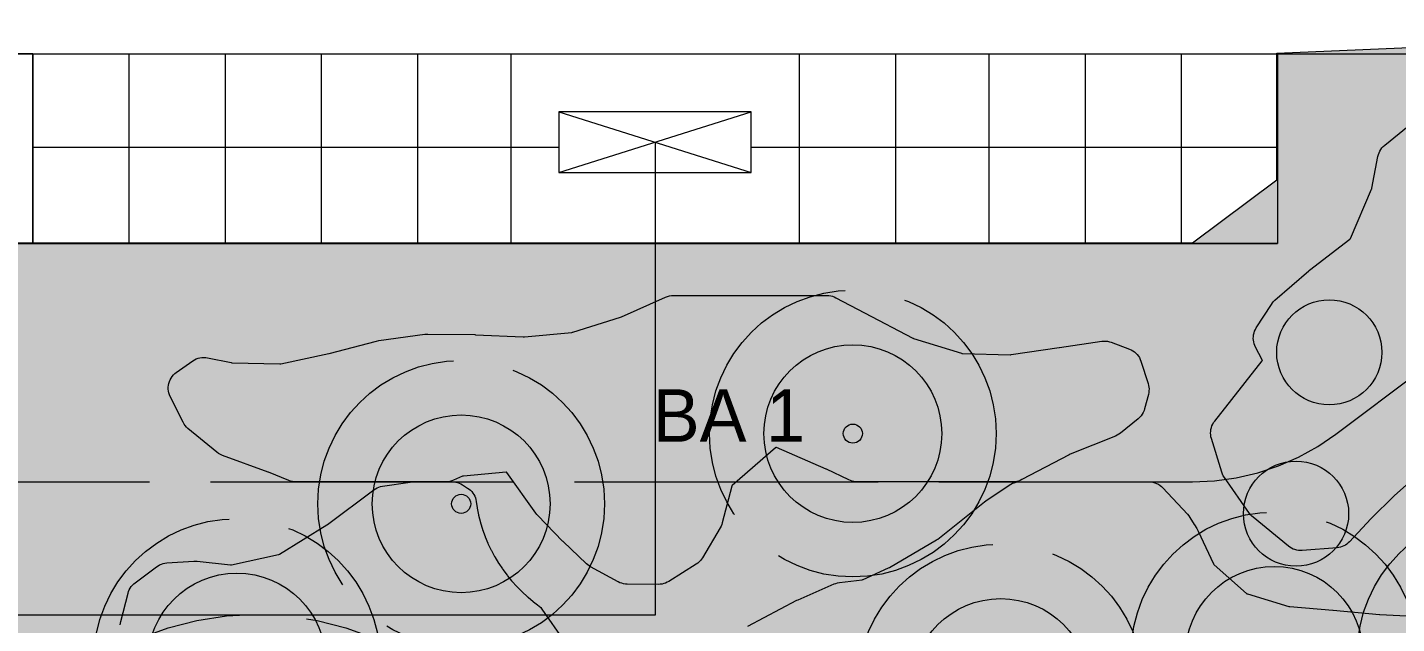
# Model space of a CAD drawing. Header units: metres. Extents: x 1 to 213, y 1 to 147.
# Drawn here: x 85.92 to 91.65, y 51.63 to 54.13 of the extents above; entities that cross this region are included whole.
import ezdxf

# ---------------------------------------------------------------- set-up
doc = ezdxf.new("R2010")
doc.units = ezdxf.units.M
doc.linetypes.add('DASHED', pattern=[1.524, 1.27, -0.254])
doc.layers.get('0').update_dxf_attribs({"lineweight": 0, "plot": 0})
for name, color, linetype, lineweight, plot in [('00-BASE-ARQUITECTURA', 8, 'Continuous', 0, False), ('PJ-ARBUSTOS', 82, 'Continuous', 0, False), ('PJ-COPA-ADULTA', 8, 'DASHED', 0, False), ('PJ-ETIQUETAS', 7, 'Continuous', 0, False), ('PJ-GRAVILLA', 42, 'Continuous', 0, False), ('PJ-HERBACEAS', 212, 'Continuous', 0, False), ('PJ-LIMITE-JARDIN', 7, 'Continuous', 0, False), ('PJ-MASAS', 92, 'Continuous', 0, False), ('PJ-MASAS-RELLENO', 92, 'Continuous', 0, False), ('PJ-RIEGO-SECTORES', 5, 'Continuous', 0, False), ('PJ-VISIBILIDAD', 1, 'DASHED', 0, False)]:
    doc.layers.add(name, color=color, linetype=linetype, lineweight=lineweight, plot=plot)

# ---------------------------------------------------------------- blocks, each defined once
blk = doc.blocks.new('PJ_FL')
for radius in [0.372, 0.04]:
    blk.add_circle((0, 0), radius)
for tag, p, height in [('CODIGO', (0.15, 0.15), 0.2), ('ESPECIE', (0.15, -0.1), 0.15), ('ZONA', (0.15, -0.3), 0.15)]:
    blk.add_attdef(tag, p, '', height=height)
blk = doc.blocks.new('PJ_AM')
blk.add_circle((0, 0), 0.22)
for tag, p, height in [('CODIGO', (0.15, 0.15), 0.2), ('ESPECIE', (0.15, -0.1), 0.15), ('ZONA', (0.15, -0.3), 0.15)]:
    blk.add_attdef(tag, p, '', height=height)
blk = doc.blocks.new('PJ_BA')
for radius in [0.372, 0.04]:
    blk.add_circle((0, 0), radius)
for tag, p, height in [('CODIGO', (0.15, 0.15), 0.2), ('ESPECIE', (0.15, -0.1), 0.15), ('ZONA', (0.15, -0.3), 0.15)]:
    blk.add_attdef(tag, p, '', height=height)

msp = doc.modelspace()

# ---------------------------------------------------------------- hatches: boundary and pattern name
at = {"layer": 'PJ-GRAVILLA'}
h = msp.add_hatch(dxfattribs=at)
h.set_pattern_fill('GRAVEL', scale=0.03)
h.paths.add_polyline_path([(77.6993, 54.0632), (78.7135, 54.0191), (78.7135, 53.4899), (79.0663, 53.2253), (90.7961, 53.2253), (91.1489, 53.4899), (91.1489, 54.0191), (92.1631, 54.0632), (94.1034, 54.0632), (95.6468, 53.6663), (97.0579, 52.6962), (98.1163, 51.3291), (101.2913, 42.642), (101.0708, 42.4656), (70.5996, 42.4656), (70.5555, 42.8184), (70.8201, 43.568), (73.8187, 51.3732), (74.6125, 52.4757), (75.4503, 53.1812), (76.3764, 53.7104), (77.6993, 54.0632)])
at = {"layer": 'PJ-MASAS-RELLENO'}
for points in [[(91.0883, 52.7339), (91.0876, 52.7356), (91.0594, 52.7893), (91.0561, 52.7962), (91.0536, 52.8034), (91.0517, 52.8108), (91.0506, 52.8184), (91.0502, 52.826), (91.0505, 52.8337), (91.0516, 52.8413), (91.0533, 52.8487), (91.0558, 52.8559), (91.059, 52.8629), (91.0628, 52.8696), (91.1256, 52.9679), (91.13, 52.9741), (91.135, 52.9799), (91.1404, 52.9852), (91.2819, 53.1086), (91.2857, 53.1117), (91.4542, 53.2415), (91.4557, 53.2428), (91.4566, 53.2446), (91.5453, 53.4499), (91.5461, 53.4519), (91.5466, 53.4541), (91.5718, 53.5874), (91.5737, 53.5952), (91.5763, 53.6027), (91.5797, 53.61), (91.5838, 53.6168), (91.5885, 53.6233), (91.5939, 53.6292), (91.5998, 53.6345), (91.7357, 53.7454), (91.7423, 53.7503), (91.7495, 53.7545), (91.8823, 53.8233), (91.8902, 53.8269), (91.8985, 53.8296), (91.907, 53.8314), (91.9156, 53.8322), (92.1662, 53.8431), (92.1697, 53.8432), (92.5675, 53.8432), (92.5754, 53.8428), (92.5832, 53.8416), (92.5908, 53.8397), (92.5983, 53.837), (92.6054, 53.8336), (92.7489, 53.7565), (92.75, 53.7559), (92.9488, 53.6572), (92.9506, 53.6564), (92.9525, 53.6558), (93.15, 53.6038), (93.1517, 53.6034), (93.1535, 53.6033), (93.35, 53.6041), (93.3557, 53.6045), (93.5526, 53.6336), (93.5555, 53.634), (93.7495, 53.6556), (93.7608, 53.656), (93.947, 53.6502), (93.9562, 53.6494), (93.9653, 53.6475), (94.1282, 53.6037), (94.1321, 53.6025), (94.3197, 53.5416), (94.3219, 53.541), (94.324, 53.5407), (94.5229, 53.5225), (94.5247, 53.5224), (94.5266, 53.5225), (94.7075, 53.5392), (94.7149, 53.5396), (94.7223, 53.5392), (94.7296, 53.5382), (94.7368, 53.5365), (94.7438, 53.5342), (94.7506, 53.5312), (94.757, 53.5276), (94.7631, 53.5234), (94.9275, 53.3994), (94.9336, 53.3943), (94.9391, 53.3886), (94.9441, 53.3825), (94.9484, 53.3758), (94.9521, 53.3688), (94.955, 53.3614), (94.9572, 53.3538), (94.9586, 53.3459), (94.9859, 53.1379), (94.9866, 53.1298), (94.9864, 53.1218), (94.9854, 53.1137), (94.9836, 53.1059), (94.981, 53.0982), (94.9022, 52.8977), (94.899, 52.8907), (94.8952, 52.884), (94.8907, 52.8777), (94.8857, 52.8718), (94.8801, 52.8665), (94.874, 52.8617), (94.8675, 52.8576), (94.8607, 52.8541), (94.8535, 52.8512), (94.8461, 52.8491), (94.8385, 52.8477), (94.8308, 52.847), (94.8231, 52.8471), (94.8154, 52.8479), (94.8078, 52.8495), (94.7675, 52.8599), (94.7656, 52.8603), (94.7616, 52.8611), (94.7597, 52.8614), (94.7593, 52.8604), (94.7588, 52.8586), (94.7579, 52.8543), (94.7574, 52.8524), (94.7377, 52.7735), (94.7366, 52.7697), (94.7292, 52.7453), (94.728, 52.7415), (94.7206, 52.7209), (94.7174, 52.7133), (94.7134, 52.706), (94.7087, 52.6992), (94.7034, 52.6929), (94.6257, 52.6109), (94.6188, 52.6044), (94.6112, 52.5988), (94.4346, 52.484), (94.4307, 52.4816), (94.2621, 52.3854), (94.2617, 52.3852), (94.105, 52.2929), (94.0975, 52.289), (93.9413, 52.218), (93.9342, 52.2152), (93.927, 52.2131), (93.9195, 52.2117), (93.7602, 52.1889), (93.7526, 52.1882), (93.7451, 52.1882), (93.7375, 52.1889), (93.7301, 52.1904), (93.5761, 52.2274), (93.5682, 52.2298), (93.5605, 52.233), (93.5532, 52.237), (93.4122, 52.3231), (93.4046, 52.3284), (93.2736, 52.4312), (93.2707, 52.4333), (93.1283, 52.5254), (93.1261, 52.5267), (92.9555, 52.622), (92.9504, 52.6251), (92.9455, 52.6286), (92.7726, 52.7625), (92.766, 52.7683), (92.76, 52.7747), (92.7548, 52.7817), (92.6976, 52.8684), (92.6932, 52.8759), (92.6897, 52.8839), (92.687, 52.8922), (92.6853, 52.9007), (92.679, 52.9434), (92.6785, 52.9473), (92.676, 52.9726), (92.6757, 52.9766), (92.6719, 53.0546), (92.6717, 53.0566), (92.6713, 53.0608), (92.671, 53.0627), (92.6691, 53.0629), (92.6648, 53.0631), (92.6628, 53.0632), (92.4027, 53.0632), (92.3956, 53.0635), (92.3884, 53.0645), (92.3814, 53.0661), (92.3746, 53.0683), (92.3313, 53.0845), (92.3308, 53.0847), (92.1328, 53.1562), (92.131, 53.1568), (92.1291, 53.1566), (91.9357, 53.1284), (91.9339, 53.1281), (91.9328, 53.1266), (91.8271, 52.9646), (91.826, 52.9628), (91.8253, 52.9607), (91.7746, 52.7653), (91.7742, 52.7634), (91.775, 52.7616), (91.8471, 52.6068), (91.8502, 52.599), (91.8525, 52.5909), (91.854, 52.5825), (91.8545, 52.5741), (91.8542, 52.5657), (91.8411, 52.4232), (91.84, 52.4155), (91.8381, 52.4079), (91.8355, 52.4005), (91.8323, 52.3934), (91.8283, 52.3867), (91.7525, 52.2711), (91.7484, 52.2654), (91.7439, 52.2601), (91.7389, 52.2553), (91.6406, 52.1675), (91.6391, 52.1662), (91.5431, 52.0715), (91.542, 52.0703), (91.4527, 51.9747), (91.4474, 51.9696), (91.4417, 51.9649), (91.4355, 51.9608), (91.429, 51.9573), (91.4222, 51.9544), (91.4151, 51.9521), (91.4079, 51.9505), (91.4005, 51.9496), (91.2545, 51.938), (91.2468, 51.9378), (91.2392, 51.9383), (91.2316, 51.9395), (91.2242, 51.9415), (91.2171, 51.9441), (91.2102, 51.9474), (91.2036, 51.9514), (91.1975, 51.9559), (91.0492, 52.0775), (91.0438, 52.0823), (91.0389, 52.0876), (91.0344, 52.0934), (90.929, 52.2433), (90.9245, 52.2505), (90.9208, 52.258), (90.918, 52.266), (90.875, 52.4068), (90.8731, 52.4143), (90.8719, 52.4219), (90.8715, 52.4295), (90.8718, 52.4372), (90.8729, 52.4449), (90.8746, 52.4523), (90.8771, 52.4596), (90.8803, 52.4666), (90.8841, 52.4733), (90.8886, 52.4796), (91.0873, 52.7324), (91.0883, 52.7339)], [(86.7737, 52.7244), (86.7755, 52.7241), (86.7772, 52.724), (86.9768, 52.7189), (86.9791, 52.7189), (86.9815, 52.7193), (87.182, 52.7625), (87.1837, 52.7629), (87.382, 52.8147), (87.3912, 52.8166), (87.5843, 52.8433), (87.5903, 52.8439), (87.5963, 52.8441), (87.7927, 52.8415), (87.7952, 52.8414), (87.9949, 52.8324), (88.0004, 52.8326), (88.1993, 52.8511), (88.2013, 52.8514), (88.2034, 52.8519), (88.4028, 52.9143), (88.4072, 52.916), (88.5908, 52.9983), (88.5986, 53.0014), (88.6068, 53.0035), (88.6151, 53.0049), (88.6235, 53.0053), (89.2665, 53.0053), (89.2742, 53.0049), (89.2819, 53.0038), (89.2894, 53.002), (89.2967, 52.9994), (89.3037, 52.9961), (89.4235, 52.9332), (89.6256, 52.8269), (89.6273, 52.8261), (89.629, 52.8255), (89.8292, 52.7635), (89.831, 52.7631), (89.8328, 52.7629), (90.0329, 52.7576), (90.0347, 52.7576), (90.0364, 52.7578), (90.2382, 52.7881), (90.2386, 52.7881), (90.416, 52.8138), (90.424, 52.8146), (90.432, 52.8145), (90.44, 52.8137), (90.4478, 52.812), (90.4555, 52.8096), (90.5316, 52.7811), (90.539, 52.7779), (90.546, 52.774), (90.5526, 52.7695), (90.5587, 52.7642), (90.5642, 52.7584), (90.5691, 52.7521), (90.5734, 52.7453), (90.5769, 52.7381), (90.5798, 52.7306), (90.6101, 52.6363), (90.612, 52.629), (90.6133, 52.6215), (90.6139, 52.614), (90.6137, 52.6064), (90.6128, 52.5989), (90.6113, 52.5915), (90.5955, 52.5314), (90.5929, 52.5234), (90.5895, 52.5157), (90.5854, 52.5084), (90.5805, 52.5016), (90.5749, 52.4954), (90.5687, 52.4897), (90.4944, 52.4291), (90.4879, 52.4243), (90.481, 52.4202), (90.4737, 52.4169), (90.2838, 52.3405), (90.2801, 52.3388), (90.0821, 52.2345), (90.075, 52.2313), (90.0677, 52.2287), (90.0602, 52.2268), (90.0525, 52.2257), (90.0448, 52.2253), (89.3928, 52.2253), (89.3857, 52.2256), (89.3786, 52.2266), (89.3717, 52.2282), (89.3649, 52.2304), (89.3583, 52.2331), (89.2641, 52.2782), (89.2627, 52.2788), (89.0545, 52.3684), (89.0526, 52.3691), (89.0511, 52.3679), (88.8703, 52.2101), (88.8689, 52.2087), (88.8683, 52.2068), (88.8284, 52.0536), (88.8262, 52.0465), (88.8234, 52.0396), (88.8199, 52.0331), (88.7458, 51.9078), (88.7417, 51.9014), (88.7369, 51.8955), (88.7316, 51.89), (88.7258, 51.8851), (88.7195, 51.8807), (88.6044, 51.8084), (88.5979, 51.8047), (88.591, 51.8016), (88.5838, 51.7992), (88.5765, 51.7975), (88.569, 51.7965), (88.5614, 51.7962), (88.4307, 51.7969), (88.4228, 51.7974), (88.415, 51.7986), (88.4074, 51.8005), (88.4, 51.8032), (88.3929, 51.8067), (88.277, 51.8698), (88.271, 51.8734), (88.2654, 51.8775), (88.2601, 51.8821), (88.162, 51.9753), (88.1597, 51.9776), (88.0559, 52.0845), (88.0518, 52.0891), (88.048, 52.094), (87.9269, 52.2651), (87.9258, 52.2666), (87.9239, 52.2665), (87.7456, 52.2496), (87.7435, 52.2493), (87.7416, 52.2485), (87.7039, 52.232), (87.6962, 52.2291), (87.6882, 52.227), (87.6801, 52.2257), (87.6718, 52.2253), (87.045, 52.2253), (87.0373, 52.2257), (87.0297, 52.2268), (87.0222, 52.2286), (87.0149, 52.2312), (86.9294, 52.2658), (86.928, 52.2663), (86.7367, 52.3359), (86.7284, 52.3395), (86.7205, 52.344), (86.7132, 52.3493), (86.5927, 52.4486), (86.5866, 52.4543), (86.581, 52.4606), (86.5762, 52.4674), (86.572, 52.4747), (86.5184, 52.5822), (86.5152, 52.5897), (86.5127, 52.5974), (86.511, 52.6053), (86.5102, 52.6134), (86.5101, 52.6215), (86.5109, 52.6296), (86.5125, 52.6375), (86.5148, 52.6453), (86.518, 52.6527), (86.5219, 52.6598), (86.5265, 52.6665), (86.5317, 52.6727), (86.5376, 52.6783), (86.5439, 52.6833), (86.6128, 52.7318), (86.6197, 52.7362), (86.627, 52.7398), (86.6347, 52.7427), (86.6426, 52.7447), (86.6506, 52.746), (86.6588, 52.7464), (86.6669, 52.746), (86.675, 52.7448), (86.7737, 52.7244)], [(86.3132, 51.5968), (86.3112, 51.6041), (86.3099, 51.6115), (86.3093, 51.619), (86.3094, 51.6266), (86.3102, 51.6341), (86.3117, 51.6414), (86.3418, 51.7588), (86.344, 51.7662), (86.347, 51.7734), (86.3507, 51.7802), (86.355, 51.7866), (86.3599, 51.7926), (86.3654, 51.7981), (86.3713, 51.803), (86.4609, 51.8701), (86.4673, 51.8744), (86.4741, 51.8781), (86.4812, 51.8811), (86.4885, 51.8834), (86.4961, 51.885), (86.5037, 51.8859), (86.6174, 51.8933), (86.6244, 51.8934), (86.6314, 51.893), (86.77, 51.8776), (86.7721, 51.8775), (86.7742, 51.8778), (86.9712, 51.9205), (86.9734, 51.9211), (86.9754, 51.9222), (87.1733, 52.0448), (87.1762, 52.0468), (87.3704, 52.1919), (87.3769, 52.1963), (87.3838, 52.2001), (87.3911, 52.2031), (87.3986, 52.2054), (87.4064, 52.207), (87.5221, 52.2244), (87.5281, 52.2251), (87.5341, 52.2253), (87.6984, 52.2253), (87.7059, 52.225), (87.7134, 52.2239), (87.7208, 52.2221), (87.7279, 52.2197), (87.7348, 52.2165), (87.7414, 52.2128), (87.7625, 52.1993), (87.7687, 52.1949), (87.7745, 52.19), (87.7798, 52.1845), (87.7845, 52.1785), (87.7887, 52.1721), (87.7922, 52.1654), (87.795, 52.1583), (87.7972, 52.151), (87.7987, 52.1436), (87.8027, 52.1166), (87.803, 52.1147), (87.8084, 52.0878), (87.8088, 52.0858), (87.8163, 52.0557), (87.8169, 52.0538), (87.8248, 52.0275), (87.8255, 52.0257), (87.8359, 51.9964), (87.8366, 51.9946), (87.8471, 51.9692), (87.8479, 51.9674), (87.8612, 51.9393), (87.8621, 51.9376), (87.8751, 51.9134), (87.876, 51.9116), (87.892, 51.885), (87.893, 51.8834), (87.9083, 51.8605), (87.9094, 51.8589), (87.9279, 51.834), (87.9291, 51.8324), (87.9466, 51.8112), (87.9479, 51.8097), (87.9687, 51.7867), (87.9701, 51.7853), (87.9895, 51.7658), (87.9909, 51.7645), (88.0139, 51.7436), (88.0154, 51.7423), (88.0366, 51.7249), (88.0382, 51.7237), (88.0557, 51.7107), (88.0624, 51.7052), (88.0684, 51.6989), (88.0738, 51.692), (88.1667, 51.5578), (88.168, 51.5562), (88.1697, 51.5552), (88.3483, 51.4685), (88.3501, 51.4677), (88.352, 51.4677), (88.5502, 51.4738), (88.5522, 51.4739), (88.554, 51.4744), (88.7415, 51.5369), (88.7448, 51.5382), (88.9329, 51.62), (88.9356, 51.6213), (89.1406, 51.7294), (89.1458, 51.7319), (89.2958, 51.7977), (89.3031, 51.8004), (89.3105, 51.8025), (89.3181, 51.8038), (89.4138, 51.8156), (89.4158, 51.816), (89.4177, 51.8167), (89.5241, 51.8651), (89.5276, 51.867), (89.7247, 51.9819), (89.7295, 51.9852), (89.926, 52.1422), (89.9313, 52.146), (90.0289, 52.2117), (90.0356, 52.2158), (90.0428, 52.2192), (90.0502, 52.2218), (90.0578, 52.2238), (90.0657, 52.2249), (90.0735, 52.2253), (90.6137, 52.2253), (90.6219, 52.2249), (90.63, 52.2236), (90.6379, 52.2216), (90.6456, 52.2187), (90.6529, 52.215), (90.6598, 52.2107), (90.6663, 52.2056), (90.6722, 52.1999), (90.7748, 52.0899), (90.7802, 52.0834), (90.7849, 52.0764), (90.8024, 52.0472), (90.8035, 52.0455), (90.8139, 52.0299), (90.8172, 52.0246), (90.82, 52.019), (90.8834, 51.8816), (90.8843, 51.8798), (90.8858, 51.8783), (91.022, 51.7581), (91.0237, 51.7568), (91.0257, 51.756), (91.1991, 51.7038), (91.2011, 51.7033), (91.2031, 51.703), (91.3836, 51.6876), (91.3837, 51.6876), (91.5777, 51.6707), (91.5791, 51.6706), (91.8008, 51.6591), (91.8102, 51.6581), (91.8194, 51.6559), (91.9711, 51.6107), (91.9783, 51.6082), (91.9853, 51.605), (91.9919, 51.6011), (91.9981, 51.5967), (92.0764, 51.5344), (92.078, 51.5332), (92.08, 51.5326), (92.1618, 51.5111), (92.1634, 51.5107), (92.1652, 51.5105), (92.2971, 51.4993), (92.3057, 51.4981), (92.3141, 51.496), (92.3223, 51.493), (92.33, 51.4891), (92.485, 51.4007), (92.4922, 51.3961), (92.4988, 51.3908), (92.5048, 51.3848), (92.5101, 51.3783), (92.5148, 51.3711), (92.5186, 51.3636), (92.6021, 51.1748), (92.6047, 51.1679), (92.6067, 51.1609), (92.6081, 51.1537), (92.6088, 51.1463), (92.6088, 51.139), (92.6082, 51.1317), (92.6069, 51.1245), (92.5626, 50.9323), (92.5603, 50.9243), (92.5572, 50.9165), (92.5533, 50.9092), (92.5487, 50.9023), (92.4423, 50.7602), (92.4378, 50.7547), (92.4328, 50.7497), (92.2882, 50.6146), (92.2864, 50.6128), (92.149, 50.4668), (92.1477, 50.4653), (92.1466, 50.4637), (92.042, 50.2966), (92.0397, 50.2924), (91.9555, 50.1139), (91.9515, 50.1065), (91.8554, 49.9484), (91.8508, 49.9416), (91.8455, 49.9354), (91.8396, 49.9297), (91.701, 49.8085), (91.6951, 49.8038), (91.6887, 49.7997), (91.6821, 49.7962), (91.4836, 49.7039), (91.477, 49.7011), (91.2497, 49.6192), (91.2445, 49.6169), (91.0483, 49.5126), (91.0466, 49.5116), (91.0452, 49.5101), (90.9218, 49.3553), (90.9207, 49.3538), (90.9203, 49.3521), (90.8741, 49.1439), (90.8737, 49.1419), (90.8736, 49.1399), (90.8697, 48.9022), (90.8696, 48.8987), (90.8562, 48.6756), (90.8551, 48.666), (90.8528, 48.6567), (90.7969, 48.4759), (90.7942, 48.4685), (90.7908, 48.4614), (90.7867, 48.4547), (90.6832, 48.3018), (90.6773, 48.2941), (90.5488, 48.1465), (90.5462, 48.1431), (90.4319, 47.9797), (90.4312, 47.9787), (90.3071, 47.7893), (90.303, 47.7835), (90.2983, 47.7781), (90.2932, 47.7732), (90.2877, 47.7687), (90.1138, 47.6404), (90.107, 47.6359), (90.0998, 47.6322), (90.0922, 47.6291), (90.0844, 47.6269), (90.0764, 47.6255), (90.0683, 47.6248), (90.0601, 47.6251), (90.052, 47.6261), (90.0441, 47.6279), (90.0114, 47.6374), (90.0089, 47.638), (89.9594, 47.6489), (89.9542, 47.6497), (89.905, 47.6538), (89.9044, 47.6538), (89.8965, 47.6544), (89.8887, 47.6557), (89.5802, 47.7237), (89.5725, 47.7257), (89.5651, 47.7286), (89.5581, 47.7321), (89.5514, 47.7364), (89.5451, 47.7412), (89.4545, 47.8195), (89.4509, 47.8227), (89.2721, 47.9968), (89.2709, 47.9979), (89.2695, 47.9988), (89.028, 48.1368), (89.0264, 48.1376), (89.0246, 48.138), (88.8666, 48.1637), (88.8647, 48.1639), (88.8628, 48.1635), (88.6305, 48.1109), (88.6284, 48.1103), (88.6266, 48.1091), (88.4481, 47.97), (88.4399, 47.9644), (88.2666, 47.8612), (88.2594, 47.8574), (88.252, 47.8544), (88.2442, 47.8521), (88.2363, 47.8506), (88.0691, 47.8281), (88.0618, 47.8275), (88.0544, 47.8275), (88.047, 47.8282), (88.0398, 47.8296), (88.0327, 47.8316), (88.0258, 47.8343), (88.0192, 47.8377), (87.8719, 47.9206), (87.8656, 47.9245), (87.8597, 47.929), (87.8543, 47.9341), (87.8493, 47.9396), (87.8449, 47.9455), (87.7385, 48.1029), (87.736, 48.1069), (87.6347, 48.2775), (87.6335, 48.2793), (87.6321, 48.2809), (87.4894, 48.434), (87.4873, 48.436), (87.3328, 48.5792), (87.3279, 48.5841), (87.3236, 48.5893), (87.2122, 48.7352), (87.2076, 48.7419), (87.2037, 48.7491), (87.2005, 48.7566), (87.1981, 48.7644), (87.1563, 48.9323), (87.1548, 48.9395), (87.1541, 48.9468), (87.154, 48.9542), (87.1545, 48.9615), (87.1811, 49.1748), (87.1831, 49.1853), (87.2473, 49.4282), (87.2481, 49.4318), (87.2876, 49.6661), (87.2878, 49.6683), (87.2876, 49.6704), (87.2548, 49.8717), (87.2543, 49.8737), (87.2532, 49.8755), (87.1425, 50.042), (87.1412, 50.0437), (87.1397, 50.0453), (86.9853, 50.1933), (86.9833, 50.1952), (86.8402, 50.3421), (86.8349, 50.3482), (86.8302, 50.3548), (86.7287, 50.5133), (86.725, 50.5196), (86.722, 50.5262), (86.6488, 50.7057), (86.6486, 50.7063), (86.5706, 50.8892), (86.5697, 50.8912), (86.5685, 50.893), (86.4515, 51.0564), (86.45, 51.0582), (86.4483, 51.0599), (86.3213, 51.1692), (86.3157, 51.1746), (86.3106, 51.1804), (86.3061, 51.1868), (86.3023, 51.1935), (86.2991, 51.2006), (86.2966, 51.2079), (86.2948, 51.2155), (86.2938, 51.2232), (86.2936, 51.2309), (86.294, 51.2387), (86.2953, 51.2463), (86.2972, 51.2538), (86.3594, 51.4514), (86.3599, 51.4533), (86.3593, 51.4553), (86.3132, 51.5968)]]:
    msp.add_hatch(color=7, dxfattribs=at).paths.add_polyline_path(points)

# ---------------------------------------------------------------- linework, layer by layer
at = {"layer": '00-BASE-ARQUITECTURA'}
for points in [[(88.5472, 53.6469), (88.5472, 51.6678), (74.3867, 51.6678), (72.8415, 46.7254), (52.1511, 46.7254), (52.1511, 98.3297), (67.7827, 98.3297)], [(78.3449, 54.0173), (93.6166, 54.0173)], [(85.9437, 54.0173), (85.9437, 53.2236)], [(86.3458, 54.0173), (86.3458, 53.2236)], [(86.748, 54.0173), (86.748, 53.2236)], [(87.1502, 54.0173), (87.1502, 53.2236)], [(87.5523, 54.0173), (87.5523, 53.2236)], [(87.9439, 54.0173), (87.9439, 53.2236)], [(89.1504, 54.0173), (89.1504, 53.2236)], [(89.5526, 54.0173), (89.5526, 53.2236)], [(89.9442, 54.0173), (89.9442, 53.2236)], [(90.3463, 54.0173), (90.3463, 53.2236)], [(90.7485, 54.0173), (90.7485, 53.2236)], [(88.145, 53.5199), (88.9493, 53.7739)], [(88.145, 53.7739), (88.9493, 53.5199)], [(85.9437, 53.6257), (88.145, 53.6257)], [(88.9493, 53.6257), (91.1507, 53.6257)], [(85.9437, 53.2236), (91.1507, 53.2236)]]:
    msp.add_lwpolyline(points, dxfattribs=at)
for points in [[(85.9437, 53.2236), (85.9437, 54.0173), (83.9434, 54.0173), (83.9434, 53.2236)], [(91.1507, 54.0173), (91.1507, 53.2236), (85.9437, 53.2236), (85.9437, 54.0173)], [(88.9493, 53.5199), (88.9493, 53.7739), (88.145, 53.7739), (88.145, 53.5199)]]:
    msp.add_lwpolyline(points, close=True, dxfattribs=at)
at = {"layer": 'PJ-COPA-ADULTA'}
for centre, radius in [((89.3745, 52.4273), 0.6), ((87.7357, 52.1333), 0.6), ((91.1382, 51.499), 0.6), ((92.0844, 51.5009), 0.6), ((86.7972, 51.4713), 0.6), ((89.9933, 51.3647), 0.6), ((86.8819, 50.4204), 1.25)]:
    msp.add_circle(centre, radius, dxfattribs=at)
at = {"layer": 'PJ-LIMITE-JARDIN'}
msp.add_lwpolyline([(77.6993, 54.0632), (78.7135, 54.0191), (78.7135, 53.4899), (79.0663, 53.2253), (90.7961, 53.2253), (91.1489, 53.4899), (91.1489, 54.0191), (92.1631, 54.0632), (94.1034, 54.0632), (95.6468, 53.6663), (97.0579, 52.6962), (98.1163, 51.3291), (101.2913, 42.642), (101.0708, 42.4656), (70.5996, 42.4656), (70.5555, 42.8184), (70.8201, 43.568), (73.8187, 51.3732), (74.6125, 52.4757), (75.4503, 53.1812), (76.3764, 53.7104), (77.6993, 54.0632)], close=True, dxfattribs=at)
at = {"layer": 'PJ-MASAS'}
for points in [[(91.7389, 52.2553), (91.6406, 52.1675), (91.6391, 52.1662), (91.5431, 52.0715), (91.542, 52.0703), (91.4527, 51.9747), (91.4474, 51.9696), (91.4417, 51.9649), (91.4355, 51.9608), (91.429, 51.9573), (91.4222, 51.9544), (91.4151, 51.9521), (91.4079, 51.9505), (91.4005, 51.9496), (91.2545, 51.938), (91.2468, 51.9378), (91.2392, 51.9383), (91.2316, 51.9395), (91.2242, 51.9415), (91.2171, 51.9441), (91.2102, 51.9474), (91.2036, 51.9514), (91.1975, 51.9559), (91.0492, 52.0775), (91.0438, 52.0823), (91.0389, 52.0876), (91.0344, 52.0934), (90.929, 52.2433), (90.9245, 52.2505), (90.9208, 52.258), (90.918, 52.266), (90.875, 52.4068), (90.8731, 52.4143), (90.8719, 52.4219), (90.8715, 52.4295), (90.8718, 52.4372), (90.8729, 52.4449), (90.8746, 52.4523), (90.8771, 52.4596), (90.8803, 52.4666), (90.8841, 52.4733), (90.8886, 52.4796), (91.0873, 52.7324), (91.0883, 52.7339), (91.0883, 52.7339), (91.0876, 52.7356), (91.0594, 52.7893), (91.0561, 52.7962), (91.0536, 52.8034), (91.0517, 52.8108), (91.0506, 52.8184), (91.0502, 52.826), (91.0505, 52.8337), (91.0516, 52.8413), (91.0533, 52.8487), (91.0558, 52.8559), (91.059, 52.8629), (91.0628, 52.8696), (91.1256, 52.9679), (91.13, 52.9741), (91.135, 52.9799), (91.1404, 52.9852), (91.2819, 53.1086), (91.2857, 53.1117), (91.4542, 53.2415), (91.4557, 53.2428), (91.4566, 53.2446), (91.5453, 53.4499), (91.5461, 53.4519), (91.5466, 53.4541), (91.5718, 53.5874), (91.5737, 53.5952), (91.5763, 53.6027), (91.5797, 53.61), (91.5838, 53.6168), (91.5885, 53.6233), (91.5939, 53.6292), (91.5998, 53.6345), (91.7357, 53.7454)], [(86.3094, 51.6266), (86.3102, 51.6341), (86.3117, 51.6414), (86.3418, 51.7588), (86.344, 51.7662), (86.347, 51.7734), (86.3507, 51.7802), (86.355, 51.7866), (86.3599, 51.7926), (86.3654, 51.7981), (86.3713, 51.803), (86.4609, 51.8701), (86.4673, 51.8744), (86.4741, 51.8781), (86.4812, 51.8811), (86.4885, 51.8834), (86.4961, 51.885), (86.5037, 51.8859), (86.6174, 51.8933), (86.6244, 51.8934), (86.6314, 51.893), (86.77, 51.8776), (86.7721, 51.8775), (86.7742, 51.8778), (86.9712, 51.9205), (86.9734, 51.9211), (86.9754, 51.9222), (87.1733, 52.0448), (87.1762, 52.0468), (87.3704, 52.1919), (87.3769, 52.1963), (87.3838, 52.2001), (87.3911, 52.2031), (87.3986, 52.2054), (87.4064, 52.207), (87.5221, 52.2244), (87.5281, 52.2251), (87.5341, 52.2253), (87.6984, 52.2253), (87.7059, 52.225), (87.7134, 52.2239), (87.7208, 52.2221), (87.7279, 52.2197), (87.7348, 52.2165), (87.7414, 52.2128), (87.7625, 52.1993), (87.7687, 52.1949), (87.7745, 52.19), (87.7798, 52.1845), (87.7845, 52.1785), (87.7887, 52.1721), (87.7922, 52.1654), (87.795, 52.1583), (87.7972, 52.151), (87.7987, 52.1436), (87.8027, 52.1166), (87.803, 52.1147), (87.8084, 52.0878), (87.8088, 52.0858), (87.8163, 52.0557), (87.8169, 52.0538), (87.8248, 52.0275), (87.8255, 52.0257), (87.8359, 51.9964), (87.8366, 51.9946), (87.8471, 51.9692), (87.8479, 51.9674), (87.8612, 51.9393), (87.8621, 51.9376), (87.8751, 51.9134), (87.876, 51.9116), (87.892, 51.885), (87.893, 51.8834), (87.9083, 51.8605), (87.9094, 51.8589), (87.9279, 51.834), (87.9291, 51.8324), (87.9466, 51.8112), (87.9479, 51.8097), (87.9687, 51.7867), (87.9701, 51.7853), (87.9895, 51.7658), (87.9909, 51.7645), (88.0139, 51.7436), (88.0154, 51.7423), (88.0366, 51.7249), (88.0382, 51.7237), (88.0557, 51.7107), (88.0624, 51.7052), (88.0684, 51.6989), (88.0738, 51.692), (88.1667, 51.5578)], [(88.9356, 51.6213), (89.1406, 51.7294), (89.1458, 51.7319), (89.2958, 51.7977), (89.3031, 51.8004), (89.3105, 51.8025), (89.3181, 51.8038), (89.4138, 51.8156), (89.4158, 51.816), (89.4177, 51.8167), (89.5241, 51.8651), (89.5276, 51.867), (89.7247, 51.9819), (89.7295, 51.9852), (89.926, 52.1422), (89.9313, 52.146), (90.0289, 52.2117), (90.0356, 52.2158), (90.0428, 52.2192), (90.0502, 52.2218), (90.0578, 52.2238), (90.0657, 52.2249), (90.0735, 52.2253), (90.6137, 52.2253), (90.6219, 52.2249), (90.63, 52.2236), (90.6379, 52.2216), (90.6456, 52.2187), (90.6529, 52.215), (90.6598, 52.2107), (90.6663, 52.2056), (90.6722, 52.1999), (90.7748, 52.0899), (90.7802, 52.0834), (90.7849, 52.0764), (90.8024, 52.0472), (90.8035, 52.0455), (90.8139, 52.0299), (90.8172, 52.0246), (90.82, 52.019), (90.8834, 51.8816), (90.8843, 51.8798), (90.8858, 51.8783), (91.022, 51.7581), (91.0237, 51.7568), (91.0257, 51.756), (91.1991, 51.7038), (91.2011, 51.7033), (91.2031, 51.703), (91.3836, 51.6876), (91.3837, 51.6876), (91.5777, 51.6707), (91.5791, 51.6706), (91.8008, 51.6591)]]:
    msp.add_lwpolyline(points, dxfattribs=at)
msp.add_lwpolyline([(86.7737, 52.7244), (86.7755, 52.7241), (86.7772, 52.724), (86.9768, 52.7189), (86.9791, 52.7189), (86.9815, 52.7193), (87.182, 52.7625), (87.1837, 52.7629), (87.382, 52.8147), (87.3912, 52.8166), (87.5843, 52.8433), (87.5903, 52.8439), (87.5963, 52.8441), (87.7927, 52.8415), (87.7952, 52.8414), (87.9949, 52.8324), (88.0004, 52.8326), (88.1993, 52.8511), (88.2013, 52.8514), (88.2034, 52.8519), (88.4028, 52.9143), (88.4072, 52.916), (88.5908, 52.9983), (88.5986, 53.0014), (88.6068, 53.0035), (88.6151, 53.0049), (88.6235, 53.0053), (89.2665, 53.0053), (89.2742, 53.0049), (89.2819, 53.0038), (89.2894, 53.002), (89.2967, 52.9994), (89.3037, 52.9961), (89.4235, 52.9332), (89.6256, 52.8269), (89.6273, 52.8261), (89.629, 52.8255), (89.8292, 52.7635), (89.831, 52.7631), (89.8328, 52.7629), (90.0329, 52.7576), (90.0347, 52.7576), (90.0364, 52.7578), (90.2382, 52.7881), (90.2386, 52.7881), (90.416, 52.8138), (90.424, 52.8146), (90.432, 52.8145), (90.44, 52.8137), (90.4478, 52.812), (90.4555, 52.8096), (90.5316, 52.7811), (90.539, 52.7779), (90.546, 52.774), (90.5526, 52.7695), (90.5587, 52.7642), (90.5642, 52.7584), (90.5691, 52.7521), (90.5734, 52.7453), (90.5769, 52.7381), (90.5798, 52.7306), (90.6101, 52.6363), (90.612, 52.629), (90.6133, 52.6215), (90.6139, 52.614), (90.6137, 52.6064), (90.6128, 52.5989), (90.6113, 52.5915), (90.5955, 52.5314), (90.5929, 52.5234), (90.5895, 52.5157), (90.5854, 52.5084), (90.5805, 52.5016), (90.5749, 52.4954), (90.5687, 52.4897), (90.4944, 52.4291), (90.4879, 52.4243), (90.481, 52.4202), (90.4737, 52.4169), (90.2838, 52.3405), (90.2801, 52.3388), (90.0821, 52.2345), (90.075, 52.2313), (90.0677, 52.2287), (90.0602, 52.2268), (90.0525, 52.2257), (90.0448, 52.2253), (89.3928, 52.2253), (89.3857, 52.2256), (89.3786, 52.2266), (89.3717, 52.2282), (89.3649, 52.2304), (89.3583, 52.2331), (89.2641, 52.2782), (89.2627, 52.2788), (89.0545, 52.3684), (89.0526, 52.3691), (89.0511, 52.3679), (88.8703, 52.2101), (88.8689, 52.2087), (88.8683, 52.2068), (88.8284, 52.0536), (88.8262, 52.0465), (88.8234, 52.0396), (88.8199, 52.0331), (88.7458, 51.9078), (88.7417, 51.9014), (88.7369, 51.8955), (88.7316, 51.89), (88.7258, 51.8851), (88.7195, 51.8807), (88.6044, 51.8084), (88.5979, 51.8047), (88.591, 51.8016), (88.5838, 51.7992), (88.5765, 51.7975), (88.569, 51.7965), (88.5614, 51.7962), (88.4307, 51.7969), (88.4228, 51.7974), (88.415, 51.7986), (88.4074, 51.8005), (88.4, 51.8032), (88.3929, 51.8067), (88.277, 51.8698), (88.271, 51.8734), (88.2654, 51.8775), (88.2601, 51.8821), (88.162, 51.9753), (88.1597, 51.9776), (88.0559, 52.0845), (88.0518, 52.0891), (88.048, 52.094), (87.9269, 52.2651), (87.9258, 52.2666), (87.9239, 52.2665), (87.7456, 52.2496), (87.7435, 52.2493), (87.7416, 52.2485), (87.7039, 52.232), (87.6962, 52.2291), (87.6882, 52.227), (87.6801, 52.2257), (87.6718, 52.2253), (87.045, 52.2253), (87.0373, 52.2257), (87.0297, 52.2268), (87.0222, 52.2286), (87.0149, 52.2312), (86.9294, 52.2658), (86.928, 52.2663), (86.7367, 52.3359), (86.7284, 52.3395), (86.7205, 52.344), (86.7132, 52.3493), (86.5927, 52.4486), (86.5866, 52.4543), (86.581, 52.4606), (86.5762, 52.4674), (86.572, 52.4747), (86.5184, 52.5822), (86.5152, 52.5897), (86.5127, 52.5974), (86.511, 52.6053), (86.5102, 52.6134), (86.5101, 52.6215), (86.5109, 52.6296), (86.5125, 52.6375), (86.5148, 52.6453), (86.518, 52.6527), (86.5219, 52.6598), (86.5265, 52.6665), (86.5317, 52.6727), (86.5376, 52.6783), (86.5439, 52.6833), (86.6128, 52.7318), (86.6197, 52.7362), (86.627, 52.7398), (86.6347, 52.7427), (86.6426, 52.7447), (86.6506, 52.746), (86.6588, 52.7464), (86.6669, 52.746), (86.675, 52.7448), (86.7737, 52.7244)], close=True, dxfattribs=at)
at = {"layer": 'PJ-RIEGO-SECTORES'}
msp.add_lwpolyline([(78.7135, 53.4899), (79.0663, 53.2253), (90.7961, 53.2253), (91.1489, 53.4899), (91.1489, 54.0191), (92.1631, 54.0632), (94.1034, 54.0632), (95.6468, 53.6663), (97.0579, 52.6962), (98.1163, 51.3291), (101.2913, 42.642), (101.0708, 42.4656), (70.5996, 42.4656), (70.5555, 42.8184), (70.8201, 43.568), (73.8187, 51.3732), (74.6125, 52.4757), (75.4503, 53.1812), (76.3764, 53.7104), (77.6993, 54.0632), (78.7135, 54.0191), (78.7135, 53.4899)], close=True, dxfattribs=at)
at = {"layer": 'PJ-VISIBILIDAD'}
msp.add_lwpolyline([(79.0663, 52.2253), (90.7961, 52.2253), (90.8879, 52.2295), (90.979, 52.2422), (91.0684, 52.2631), (91.1556, 52.2922), (91.2398, 52.3291), (91.3202, 52.3736), (91.3961, 52.4253), (91.7489, 52.6899), (91.828, 52.7559), (91.8999, 52.8296), (91.9638, 52.9103), (92.0191, 52.9972), (92.0491, 53.0573), (92.1849, 53.0632), (93.9769, 53.0632), (95.2262, 52.7419), (96.3628, 51.9605), (97.2304, 50.8399), (99.9256, 43.4656), (71.852, 43.4656)], dxfattribs=at)

# ---------------------------------------------------------------- block references
at = {"layer": 'PJ-ARBUSTOS'}
for name, p in [('PJ_BA', (89.3745, 52.4273)), ('PJ_FL', (87.7357, 52.1333)), ('PJ_FL', (91.1382, 51.499)), ('PJ_FL', (86.7972, 51.4713)), ('PJ_FL', (89.9933, 51.3647))]:
    msp.add_blockref(name, p, dxfattribs=at)
at = {"layer": 'PJ-HERBACEAS'}
for p in [(91.368, 52.7673), (91.2289, 52.0921)]:
    msp.add_blockref('PJ_AM', p, dxfattribs=at)

# ---------------------------------------------------------------- texts
at = {"layer": 'PJ-ETIQUETAS'}
msp.add_text('BA 1', height=0.22, dxfattribs=at).set_placement((88.5373, 52.393))

doc.saveas('drawing.dxf')
